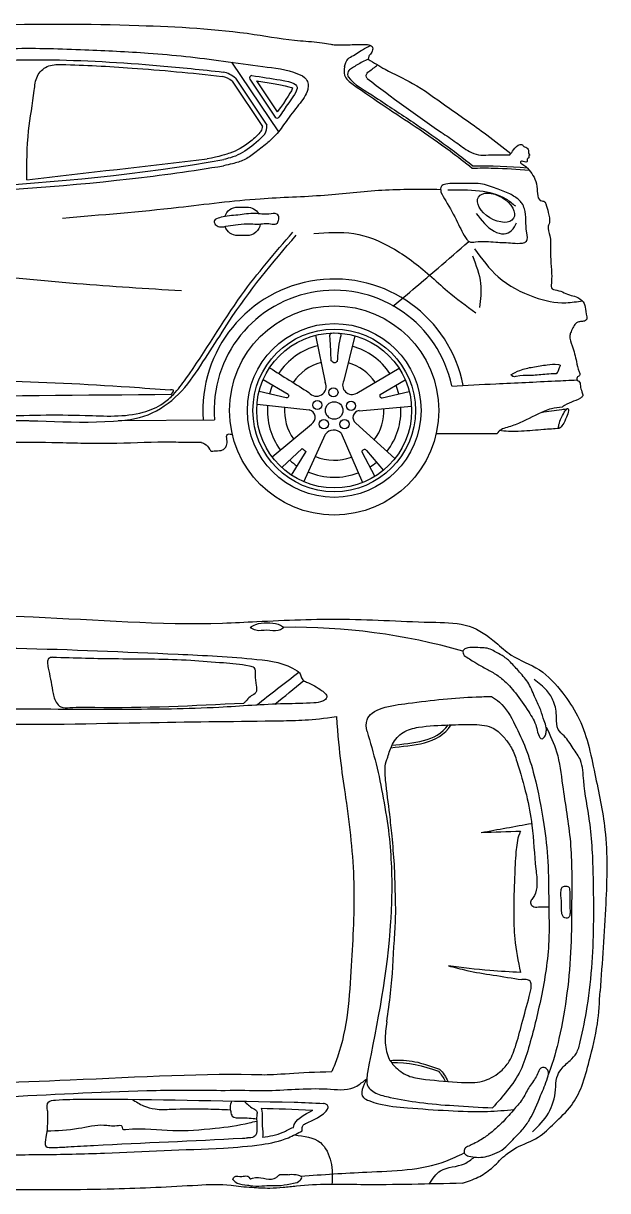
# Model space of a CAD drawing. Header units: millimetres. Extents: x 294.14 to 303.98, y -37.47 to -32.12.
# Drawn here: x 297.74 to 300.33, y -37.31 to -32.15 of the extents above; entities that cross this region are included whole.
import ezdxf

# ---------------------------------------------------------------- set-up
doc = ezdxf.new("R2010")
doc.units = ezdxf.units.MM
doc.layers.add('Ibiza', color=7, linetype='Continuous')

msp = doc.modelspace()

# ---------------------------------------------------------------- linework, layer by layer
at = {"layer": 'Ibiza'}
for p, q in [((298.6668, -32.3191), (298.8738, -32.6276)), ((298.6843, -32.39), (298.8234, -32.5974)), ((298.6692, -32.4035), (298.8035, -32.6035)), ((298.7473, -32.3942), (298.86, -32.5621)), ((298.7766, -32.4019), (298.8689, -32.5395)), ((299.1176, -33.5176), (299.1189, -33.5176)), ((299.039, -33.5276), (299.0812, -33.7367)), ((299.2126, -33.53), (299.1633, -33.7285)), ((299.2208, -33.7843), (299.4085, -33.6734)), ((298.9171, -33.7896), (298.8063, -33.7246)), ((299.3252, -33.7896), (299.436, -33.7246)), ((298.9091, -33.8044), (298.7886, -33.7769)), ((299.3332, -33.8044), (299.4537, -33.7769)), ((298.7794, -33.8323), (299.0106, -33.8581)), ((299.2323, -33.8614), (299.4636, -33.8413)), ((297.5681, -33.9056), (297.7688, -33.9056)), ((298.1652, -33.9056), (298.591, -33.9018)), ((298.8458, -34.065), (299.0205, -33.9204)), ((299.2164, -33.9162), (299.3902, -34.0732)), ((298.9871, -34.1762), (299.0829, -33.9647)), ((299.1518, -33.9614), (299.2461, -34.1799)), ((298.8897, -34.1136), (298.9794, -34.0287)), ((298.9325, -34.1469), (298.9975, -34.0428)), ((299.2634, -34.0373), (299.3388, -34.1255)), ((299.2432, -34.0439), (299.3006, -34.1528))]:
    msp.add_line(p, q, dxfattribs=at)
for points in [[(298.6374, -33.0016, -0.323764), (298.6944, -32.9604), (298.7343, -32.9604, -0.266046), (298.786, -32.99, -0.266046)], [(298.7937, -33.0352, -0.374246), (298.7343, -33.0869), (298.6944, -33.0869, -0.320332), (298.6377, -33.0464)]]:
    msp.add_lwpolyline(points, format="xyb", dxfattribs=at)
for centre, radius in [((299.1211, -33.8605), 0.463), ((299.1211, -33.8605), 0.3846), ((299.1211, -33.8605), 0.3598), ((299.1211, -33.8605), 0.3429), ((299.1177, -33.7805), 0.0203), ((299.0465, -33.8364), 0.0203), ((299.1211, -33.8605), 0.0387), ((299.1958, -33.8398), 0.0203), ((299.0753, -33.9211), 0.0203), ((299.1669, -33.9211), 0.0203)]:
    msp.add_circle(centre, radius, dxfattribs=at)
for centre, radius, start, end in [((298.6032, -32.4842), 0.1043, 50.7146, 77.5859), ((298.6032, -32.4842), 0.1243, 49.2906, 77.5859), ((298.7557, -32.3887), 0.01, 82.2201, 213.8611), ((298.8683, -32.5565), 0.01, 213.8611, 324.0559), ((298.746, -32.6007), 0.0575, 335.5122, 357.2529), ((298.746, -32.6007), 0.0775, 331.6636, 2.4729), ((299.1211, -33.8605), 0.5817, 10.9915, 184.1071), ((299.1211, -33.8605), 0.5317, 11.7509, 184.4448), ((299.1211, -33.8605), 0.2956, 104.2422, 146.3227), ((299.1211, -33.8605), 0.2956, 33.48, 74.2909), ((299.1211, -33.8605), 0.2202, 105.2139, 145.8235), ((299.1211, -33.8605), 0.2202, 34.4767, 73.6845), ((299.2001, -33.7481), 0.0417, 151.9184, 299.7984), ((299.1211, -33.8605), 0.2956, 157.7791, 165.6741), ((299.0427, -33.7549), 0.0426, 217.6554, 25.3642), ((299.1211, -33.8605), 0.2956, 14.3259, 22.2209), ((299.1211, -33.8605), 0.2956, 175.5316, 216.1177), ((299.1211, -33.8605), 0.2202, 176.1818, 214.914), ((299.0026, -33.8913), 0.0342, 301.5036, 76.4589), ((299.2349, -33.8918), 0.0306, 94.8124, 232.9199), ((299.1211, -33.8605), 0.2202, 323.795, 2.243), ((299.1211, -33.8605), 0.2956, 322.293, 2.9324), ((299.1188, -33.9936), 0.0461, 44.274, 141.1733), ((299.1211, -33.8605), 0.2202, 229.8596, 235.8492), ((299.2548, -34.0451), 0.0117, 42.2205, 174.0953), ((299.1211, -33.8605), 0.2956, 228.2124, 236.4017), ((299.1211, -33.8605), 0.2202, 247.7506, 290.2661), ((299.1211, -33.8605), 0.2956, 302.147, 309.2251), ((299.1211, -33.8605), 0.2956, 247.2142, 291.0463), ((298.9349, -37.5771), 2.7571, 74.093, 90.7649)]:
    msp.add_arc(centre, radius, start, end, dxfattribs=at)
for centre, major_axis, ratio in [((299.8375, -32.9632), (-0.0775, 0.047), 0.575042), ((300.1366, -33.8954), (-0.0196, -0.0432), 0.212209)]:
    msp.add_ellipse(centre, major_axis=major_axis, ratio=ratio, dxfattribs=at)
for points in [[(296.8201, -32.2671), (296.95, -32.2332), (297.5817, -32.1565), (298.2558, -32.1565), (298.7674, -32.196), (298.9716, -32.2245), (299.0682, -32.2333), (299.1055, -32.2399), (299.1253, -32.2421), (299.1824, -32.2421), (299.2577, -32.2412), (299.2795, -32.2438), (299.2885, -32.2497), (299.2917, -32.2597), (299.2842, -32.2799), (299.2742, -32.2931), (299.2715, -32.3058)], [(297.76, -32.8403), (297.7679, -32.6233), (297.793, -32.444), (297.8072, -32.3811), (297.8497, -32.3387), (297.9142, -32.3297)], [(299.2715, -32.3058), (299.3464, -32.3503), (299.468, -32.413), (299.6158, -32.5122), (299.7962, -32.6402), (299.9027, -32.7238)], [(299.1667, -32.3402), (299.1667, -32.377), (299.2047, -32.4176), (299.4837, -32.6063), (299.6341, -32.712), (299.7321, -32.7878)], [(299.267, -32.3912), (299.595, -32.629), (299.6608, -32.6739), (299.72, -32.7145), (299.7595, -32.7287), (299.8045, -32.7298), (299.8988, -32.7287)], [(299.8988, -32.7287), (299.9154, -32.7073), (299.9446, -32.6828), (299.9548, -32.6852), (299.9578, -32.69), (299.9632, -32.6936), (299.9745, -32.6977), (299.9775, -32.7019), (299.9813, -32.7085), (299.9826, -32.7246), (299.9864, -32.7317), (299.9834, -32.7335), (299.9823, -32.7419), (299.9757, -32.749), (299.9757, -32.7586), (299.9578, -32.7586), (299.9464, -32.7598), (299.9464, -32.7645), (299.9518, -32.7687), (299.9844, -32.7969), (300.0183, -32.869), (300.0406, -32.9333), (300.0498, -32.9346), (300.0577, -32.9464), (300.0688, -32.9839), (300.0742, -33.008), (300.0722, -33.0352), (300.0688, -33.0447), (300.0758, -33.0876), (300.0781, -33.1482), (300.084, -33.2678), (300.0822, -33.3059), (300.0831, -33.3175), (300.1062, -33.3281), (300.17, -33.3511), (300.1993, -33.3609), (300.2277, -33.3875), (300.2347, -33.4228), (300.2342, -33.4628), (300.225, -33.4657), (300.2071, -33.4676), (300.1941, -33.4729), (300.1811, -33.4898), (300.1698, -33.5121), (300.1646, -33.5292), (300.1749, -33.5745), (300.1937, -33.6445), (300.2057, -33.689), (300.2083, -33.7035), (300.199, -33.7123), (300.1952, -33.7183), (300.1971, -33.7262), (300.2045, -33.7309), (300.2111, -33.7518), (300.218, -33.7778), (300.2213, -33.7955), (300.2111, -33.8057), (300.1712, -33.8235), (300.1315, -33.8441)], [(297.76, -32.8403), (298.5592, -32.7465)], [(299.7321, -32.7878), (299.8275, -32.7878), (299.9844, -32.7969)], [(299.5934, -32.8947), (299.596, -32.868), (299.6151, -32.8591), (299.6862, -32.8566), (299.7689, -32.8578), (299.8388, -32.8781), (299.8985, -32.9023), (299.9405, -32.9302), (299.9519, -32.9429), (299.9634, -32.9683), (299.9697, -33.0178), (299.9735, -33.0737), (299.9723, -33.1118), (299.9545, -33.1194), (299.9112, -33.1194), (299.8362, -33.1156), (299.7473, -33.1144), (299.718, -33.1131), (299.7091, -33.1042), (299.6672, -33.028), (299.6151, -32.9328), (299.5934, -32.8947)], [(297.9174, -33.0089), (298.4314, -32.9613), (298.7932, -32.9233), (299.0788, -32.9074), (299.3326, -32.8852), (299.5924, -32.882)], [(299.624, -32.8845), (299.7651, -32.8883), (299.8807, -32.9239), (299.9239, -32.9556)], [(298.5942, -33.0152), (298.62, -33.0057), (298.6947, -32.9955), (298.77, -32.9887), (298.8318, -32.9914), (298.8678, -32.9921), (298.8766, -33.0084), (298.8739, -33.0199), (298.8692, -33.0321), (298.8461, -33.0355), (298.8182, -33.0328), (298.7892, -33.0355), (298.7511, -33.0345), (298.6952, -33.0371), (298.651, -33.0437), (298.6134, -33.0472), (298.5942, -33.0369), (298.5901, -33.0233), (298.5942, -33.0152)], [(299.7498, -32.9886), (299.8299, -33.0674), (299.8731, -33.0788), (299.9062, -33.0636), (299.929, -33.0305)], [(294.8348, -33.1387), (295.3549, -33.108), (296.0263, -33.1432), (296.5684, -33.1744), (297.2168, -33.2238), (297.9813, -33.2982), (298.4452, -33.33)], [(297.6249, -33.8852), (298.018, -33.8822), (298.2756, -33.8683), (298.3641, -33.8287), (298.4093, -33.7892), (298.4644, -33.7205), (298.7109, -33.35), (298.9381, -33.072)], [(299.0302, -33.0778), (299.2081, -33.0778), (299.377, -33.1408), (299.5436, -33.2623), (299.6224, -33.332), (299.7485, -33.4287)], [(299.7418, -33.1453), (299.8476, -33.269), (300.0075, -33.359), (300.1471, -33.3837), (300.2214, -33.3747)], [(299.7328, -33.1762), (299.7691, -33.2992), (299.7644, -33.4049)], [(299.1083, -33.6406), (299.1027, -33.54)], [(298.8351, -33.6713), (299.009, -33.781)], [(299.1348, -33.6431), (299.123, -33.6503), (299.1083, -33.6406)], [(299.903, -33.7028), (299.9436, -33.6829), (300.0003, -33.6683), (300.0639, -33.6584), (300.1137, -33.6576), (300.1214, -33.6607), (300.1176, -33.6714), (300.1107, -33.689), (300.1061, -33.6966), (300.0923, -33.6989), (300.0532, -33.7012), (299.9865, -33.7058), (299.9275, -33.7097), (299.9122, -33.7097), (299.9061, -33.7012)], [(296.0562, -33.8107), (296.194, -33.7777), (296.3952, -33.7474), (296.6735, -33.7226), (296.9822, -33.7199), (297.3542, -33.7226), (297.6298, -33.7281), (298.2143, -33.7564), (298.3961, -33.7692)], [(298.4004, -33.7886), (298.4091, -33.7701), (298.3961, -33.7692)], [(296.0562, -33.8107), (298.4004, -33.7886)], [(298.9171, -33.7896), (298.9196, -33.7939), (298.9184, -33.799), (298.9154, -33.8037), (298.9091, -33.8044)], [(299.3252, -33.7896), (299.3227, -33.7939), (299.3239, -33.799), (299.3269, -33.8037), (299.3332, -33.8044)], [(299.8428, -33.9622), (299.8605, -33.9445), (299.8886, -33.9341), (299.9448, -33.9135), (300.0542, -33.8618), (300.0837, -33.8514), (300.1315, -33.8441)], [(300.0378, -33.8689), (300.1286, -33.8559), (300.1563, -33.8523)], [(299.8519, -33.948), (299.8926, -33.9517), (299.9499, -33.951), (300.0487, -33.9437), (300.117, -33.9386)], [(298.5274, -34.0007), (298.5474, -34.0081), (298.5696, -34.032), (298.5736, -34.0377), (298.5964, -34.0389), (298.6272, -34.0354), (298.6357, -34.0292), (298.6443, -34.0155), (298.646, -33.9893), (298.6483, -33.9665), (298.6563, -33.9643), (298.6711, -33.9691)], [(296.0774, -34.0013), (296.0774, -34.0125), (296.0902, -34.0157), (296.2816, -34.0205), (296.3025, -34.0157), (296.3041, -34.0013), (296.325, -33.998), (296.9096, -33.9985), (297.4114, -34.0025), (297.8716, -34.0018), (298.1286, -34.0056), (298.3711, -33.9994), (298.4682, -34.0008), (298.5342, -34.0015)], [(296.4746, -34.7744), (297.7889, -34.774), (298.6265, -34.8016), (298.7782, -34.7947), (299.1643, -34.7844), (299.571, -34.7981), (299.7192, -34.8153), (299.8364, -34.8877), (299.9053, -34.9428), (300.0294, -35.0082), (300.1328, -35.1115), (300.1983, -35.2113), (300.2752, -35.4684), (300.32, -35.7163), (300.3234, -36.0435), (300.2983, -36.4304)], [(295.8499, -34.9395), (296.546, -34.918), (297.064, -34.9086), (297.7158, -34.9126), (298.4296, -34.9392), (298.7784, -34.9619), (298.9571, -35.0134), (298.9701, -35.0258), (298.9761, -35.0442), (298.982, -35.0527), (298.999, -35.0622), (299.0651, -35.0994), (299.084, -35.1164), (299.0888, -35.1251), (299.0862, -35.1346), (299.0689, -35.1476), (299.0316, -35.1546), (298.9019, -35.1589), (298.611, -35.1745), (298.189, -35.1835), (297.6736, -35.182)], [(299.6972, -34.9452), (299.6911, -34.924), (299.7041, -34.9139), (299.7378, -34.9093), (299.7777, -34.9109), (299.8052, -34.9147), (299.8313, -34.9269), (299.8642, -34.9445), (299.901, -34.9744), (299.9423, -35.0187), (299.9822, -35.07), (300.0121, -35.1352), (300.0358, -35.1873), (300.0504, -35.2339), (300.0603, -35.2645), (300.0595, -35.2858), (300.055, -35.3005), (300.0481, -35.3089), (300.0412, -35.3135), (300.0251, -35.2944), (300.0159, -35.2592), (299.9822, -35.1942), (299.9232, -35.1108), (299.8673, -35.0511), (299.8244, -35.0205), (299.7799, -34.9957), (299.7439, -34.9751), (299.6972, -34.9452)], [(297.8739, -34.9522), (297.8567, -34.9588), (297.8517, -34.9751), (297.8549, -35.0003), (297.8745, -35.1006), (297.8896, -35.1511), (297.9105, -35.1726), (297.9499, -35.1754), (298.0612, -35.174), (298.7212, -35.1551)], [(297.8739, -34.9522), (298.1656, -34.9589), (298.4858, -34.9656), (298.6306, -34.9765), (298.7459, -34.9905), (298.7657, -34.9987), (298.7707, -35.03), (298.7756, -35.0777), (298.7764, -35.1024), (298.7707, -35.1131), (298.7484, -35.1271), (298.7303, -35.1477), (298.7212, -35.1551)], [(299.9997, -37.0527), (300.0697, -36.97), (300.1013, -36.8663), (300.1073, -36.8122), (300.1258, -36.7767), (300.1658, -36.7367), (300.1934, -36.7041), (300.2103, -36.6553), (300.2419, -36.4986), (300.2634, -36.3032), (300.2686, -35.9279), (300.2519, -35.6776), (300.2259, -35.4997), (300.2112, -35.4082), (300.1797, -35.3563), (300.1389, -35.3007), (300.1129, -35.2729), (300.1055, -35.2191), (300.0925, -35.1487), (300.0628, -35.1005), (300.0071, -35.0505)], [(299.2664, -35.2816), (299.2664, -35.2298), (299.2898, -35.1998), (299.3333, -35.1781), (299.4487, -35.1563), (299.6042, -35.138), (299.7496, -35.1279), (299.8182, -35.1263)], [(299.8182, -35.1263), (299.8528, -35.1514), (299.9215, -35.2519), (299.9684, -35.3548), (300.0068, -35.4773), (300.0492, -35.6921), (300.067, -35.8562), (300.0711, -36.0377), (300.0711, -36.2082), (300.0369, -36.4591), (299.9816, -36.6816), (299.9458, -36.7812), (299.8873, -36.8705), (299.8222, -36.9469)], [(299.2664, -35.2816), (299.3065, -35.4242), (299.3383, -35.5762), (299.3634, -35.7384), (299.375, -36.0261), (299.371, -36.1204), (299.2679, -36.791)], [(299.3583, -35.3949), (299.3793, -35.3375), (299.4263, -35.2852), (299.4943, -35.2626), (299.6302, -35.2522), (299.7418, -35.2504), (299.8272, -35.2678), (299.876, -35.3114), (299.9056, -35.3532), (299.93, -35.4141), (299.9719, -35.5621), (299.9963, -35.6962), (300.0141, -35.8901), (300.0189, -35.9583), (300.0075, -36.0076), (299.9961, -36.0246), (299.9904, -36.0398), (299.9999, -36.0549), (300.0255, -36.0578), (300.0714, -36.057)], [(299.3883, -35.8693), (299.3771, -35.7437), (299.367, -35.649), (299.3487, -35.4967), (299.3512, -35.4147), (299.3583, -35.3949)], [(299.3538, -36.5655), (299.3708, -36.4392), (299.3875, -36.2053), (299.393, -36.1035), (299.3904, -35.9448), (299.3883, -35.8693)], [(300.164, -35.9895), (300.1582, -35.9684), (300.144, -35.9654), (300.1309, -35.9702), (300.1254, -35.9839), (300.1268, -36.0299), (300.128, -36.0688), (300.1314, -36.0944), (300.1388, -36.1042), (300.1564, -36.1063), (300.1638, -36.0951), (300.1654, -36.0742), (300.164, -35.9895)], [(299.9458, -36.3473), (299.8107, -36.3392), (299.6265, -36.3178)], [(299.6265, -36.3178), (299.7079, -36.3385), (299.8252, -36.3592), (299.952, -36.3792)], [(299.3538, -36.5655), (299.3471, -36.6497), (299.3618, -36.7245), (299.3939, -36.7685), (299.4567, -36.8073), (299.5249, -36.8206), (299.6853, -36.834), (299.7775, -36.8286), (299.8537, -36.7886), (299.8911, -36.7485), (299.9232, -36.6764), (299.9526, -36.5736), (299.9847, -36.4534), (299.9936, -36.406), (299.9908, -36.3894), (299.977, -36.3801), (299.952, -36.3792)], [(299.6889, -37.2802), (299.7578, -37.254), (299.8169, -37.2146), (299.876, -37.1589), (299.9285, -37.1228), (300.0237, -37.0769), (300.0959, -37.0146), (300.1714, -36.9359), (300.2173, -36.8506), (300.2502, -36.7391), (300.2863, -36.5752), (300.2983, -36.4304)], [(299.3685, -36.7371), (299.4157, -36.735), (299.5157, -36.7517), (299.5879, -36.7759)], [(299.6963, -37.1462), (299.6997, -37.1269), (299.7167, -37.1156), (299.7393, -37.1054), (299.7892, -37.076), (299.83, -37.0443), (299.8686, -37.008), (299.9196, -36.9514), (299.957, -36.9039), (299.9864, -36.8518), (300.0182, -36.8031), (300.0306, -36.777), (300.0431, -36.768), (300.059, -36.7725), (300.068, -36.7838), (300.0658, -36.8133), (300.0352, -36.8925), (299.9864, -36.999), (299.9536, -37.0443), (299.8969, -37.1031), (299.8629, -37.1337), (299.8221, -37.153), (299.7899, -37.163), (299.7517, -37.1657), (299.7169, -37.1599), (299.7068, -37.1568), (299.6963, -37.1462)], [(299.2655, -36.8178), (299.2508, -36.9015), (299.2747, -36.9148), (299.3181, -36.9289), (299.4463, -36.9466), (299.6268, -36.959), (299.8002, -36.9625), (299.9171, -36.9542)], [(299.2679, -36.791), (299.2655, -36.8192), (299.267, -36.8427), (299.28, -36.8639), (299.3051, -36.8811), (299.3683, -36.9003), (299.4985, -36.9228), (299.6507, -36.9369), (299.8222, -36.9469)], [(298.6662, -36.9165), (298.6606, -36.9434), (298.6629, -36.9635), (298.67, -36.9835), (298.709, -36.9906), (298.7777, -36.9953)], [(298.7232, -36.9176), (298.7624, -36.9496), (298.779, -36.9633), (298.7786, -36.9794), (298.7652, -37.0755), (298.7366, -37.0797)], [(298.9796, -37.0483), (298.9796, -37.0337), (298.9835, -37.024), (298.9982, -37.0147), (299.0466, -36.9904), (299.0732, -36.9733), (299.0886, -36.957), (299.0942, -36.9416), (299.0869, -36.9318), (299.0736, -36.9275)], [(297.8512, -36.9604), (297.8448, -37.0763), (297.8448, -37.1163), (297.8791, -37.1224), (297.943, -37.1192), (298.056, -37.1128), (298.7145, -37.0809), (298.7366, -37.0797)], [(298.6307, -37.1246), (298.8, -37.1089), (298.9181, -37.079), (298.9796, -37.0483)], [(298.9452, -37.0668), (299.0598, -37.1007), (299.1065, -37.1855), (299.1108, -37.286)], [(297.59, -37.1584), (297.6825, -37.1554), (297.9614, -37.1514), (298.1046, -37.1467), (298.6307, -37.1246)], [(298.9735, -37.249), (299.265, -37.2309), (299.6151, -37.1825), (299.6963, -37.1462)], [(298.6709, -37.2625), (298.691, -37.2797), (298.737, -37.2883), (298.7614, -37.2926), (298.8132, -37.2912), (298.8857, -37.2897), (298.941, -37.2804), (298.9705, -37.2675), (298.9769, -37.2524), (298.9647, -37.2459), (298.9214, -37.2427)], [(298.6714, -37.2636), (298.679, -37.2522), (298.7119, -37.2503), (298.7353, -37.2484), (298.7467, -37.2572), (298.7473, -37.2591), (298.7587, -37.2585), (298.8081, -37.2585), (298.8549, -37.2598), (298.8688, -37.2515), (298.8764, -37.244), (298.898, -37.2414), (298.9226, -37.2427)], [(299.6889, -37.2802), (299.2392, -37.2868), (298.9536, -37.2933), (298.8945, -37.2999), (298.8355, -37.3031), (298.7567, -37.2999), (298.709, -37.2959), (298.6648, -37.29), (298.5171, -37.29), (298.1462, -37.3064), (297.6697, -37.3099), (297.266, -37.3132)]]:
    msp.add_spline(points, degree=3, dxfattribs=at)
for points, knots in [([(295.7816, -32.9488), (295.8669, -32.8976), (296.0201, -32.8056), (296.323, -32.6183), (296.6239, -32.4616), (296.9568, -32.3549), (297.227, -32.291), (297.48, -32.2696), (297.7479, -32.2536), (298.0047, -32.2637), (298.3159, -32.2766), (298.5783, -32.3054), (298.799, -32.3386), (298.9235, -32.3515), (298.9955, -32.3866), (299.0075, -32.4167), (299.0028, -32.4594), (298.9599, -32.512), (298.9107, -32.5762), (298.8686, -32.6381), (298.8192, -32.6821), (298.7729, -32.7191), (298.724, -32.754), (298.6751, -32.768), (298.6445, -32.7746), (298.6315, -32.7774)], [0, 0, 0, 0, 0.0298365, 0.053614, 0.1068885, 0.1309595, 0.1583641, 0.189982, 0.2069568, 0.2388585, 0.2669785, 0.3003834, 0.3180396, 0.3337752, 0.3382686, 0.3406478, 0.3429729, 0.35084, 0.3601055, 0.3676251, 0.3730945, 0.3798457, 0.3854898, 0.3909296, 0.3949081, 0.3949081, 0.3949081, 0.3949081]), ([(299.1667, -32.3402), (299.1697, -32.3263), (299.1738, -32.308), (299.2081, -32.289), (299.2395, -32.2673), (299.2697, -32.2509), (299.2815, -32.2446)], [0, 0, 0, 0, 0.00392289, 0.00518953, 0.01148749, 0.01549493, 0.01549493, 0.01549493, 0.01549493]), ([(296.2968, -32.708), (296.63, -32.5281), (296.9734, -32.3815), (297.6733, -32.2945), (298.0054, -32.305), (298.4395, -32.3426), (298.5349, -32.3518), (298.6299, -32.3628)], [0.0565696, 0.0565696, 0.0565696, 0.0565696, 0.1708134, 0.1708134, 0.2730238, 0.2730238, 0.2992859, 0.2992859, 0.2992859, 0.2992859]), ([(297.9142, -32.3297), (298.0171, -32.332), (298.1209, -32.3374), (298.3536, -32.3543), (298.4893, -32.3664), (298.6257, -32.3823)], [0.22936944, 0.22936944, 0.22936944, 0.22936944, 0.26078668, 0.26078668, 0.29903734, 0.29903734, 0.29903734, 0.29903734]), ([(299.2715, -32.3058), (299.2549, -32.3138), (299.2309, -32.3253), (299.2055, -32.342), (299.1936, -32.3505), (299.1837, -32.3555), (299.1805, -32.3672), (299.1801, -32.3773), (299.1824, -32.3823), (299.1829, -32.3833)], [0, 0, 0, 0, 0.00552509, 0.00796714, 0.00908943, 0.00995281, 0.01114946, 0.0124833, 0.01284143, 0.01284143, 0.01284143, 0.01284143]), ([(299.267, -32.3912), (299.265, -32.3877), (299.2606, -32.38), (299.2654, -32.3671), (299.2852, -32.3532), (299.3007, -32.3413), (299.3134, -32.3314)], [0, 0, 0, 0, 0.001180392, 0.002566641, 0.003577505, 0.008423736, 0.008423736, 0.008423736, 0.008423736]), ([(298.757, -32.3788), (298.7997, -32.3846), (298.8417, -32.3909), (298.9981, -32.4167), (298.9601, -32.4365), (298.8909, -32.5418), (298.8838, -32.5521), (298.8764, -32.5624)], [0.31107236, 0.31107236, 0.31107236, 0.31107236, 0.3230959, 0.3230959, 0.3574195, 0.3574195, 0.36113376, 0.36113376, 0.36113376, 0.36113376]), ([(299.1829, -32.3833), (299.2067, -32.419), (299.2612, -32.4457), (299.3609, -32.5133), (299.415, -32.5484), (299.5591, -32.6444), (299.6497, -32.7104), (299.7355, -32.7778)], [0.00459072, 0.00459072, 0.00459072, 0.00459072, 0.02028813, 0.02028813, 0.04057626, 0.04057626, 0.07334733, 0.07334733, 0.07334733, 0.07334733]), ([(298.7984, -32.6246), (298.7829, -32.641), (298.767, -32.6562), (298.7208, -32.6939), (298.6893, -32.7127), (298.6469, -32.7258), (298.6113, -32.7389), (298.5592, -32.7465)], [0.37094096, 0.37094096, 0.37094096, 0.37094096, 0.37743838, 0.37743838, 0.39007106, 0.39007106, 0.3952809, 0.3952809, 0.3952809, 0.3952809]), ([(298.8142, -32.6375), (298.7644, -32.69), (298.7078, -32.7318), (298.6488, -32.7454), (298.6419, -32.7475), (298.6326, -32.7501)], [0.3705948, 0.3705948, 0.3705948, 0.3705948, 0.39174311, 0.39174311, 0.39293952, 0.39293952, 0.39293952, 0.39293952]), ([(296.3301, -32.9351), (296.9592, -32.9147), (297.5901, -32.907), (298.3544, -32.8195), (298.4932, -32.8005), (298.6315, -32.7774)], [0.0547125, 0.0547125, 0.0547125, 0.0547125, 0.2434449, 0.2434449, 0.2854157, 0.2854157, 0.2854157, 0.2854157]), ([(297.6255, -33.9052), (297.8213, -33.8997), (298.0167, -33.926), (298.3256, -33.8861), (298.4232, -33.8126), (298.5455, -33.6416), (298.5996, -33.5522), (298.7444, -33.3307), (298.8468, -33.2077), (298.9532, -33.0851)], [0, 0, 0, 0, 0.0590382, 0.0590382, 0.0902327, 0.0902327, 0.1214272, 0.1214272, 0.1700176, 0.1700176, 0.1700176, 0.1700176]), ([(299.3814, -33.3994), (299.4481, -33.3433), (299.5607, -33.2486), (299.6716, -33.1518), (299.7169, -33.1123)], [0, 0, 0, 0, 0.02613295, 0.04415268, 0.04415268, 0.04415268, 0.04415268]), ([(299.1027, -33.54), (299.102, -33.532), (299.1006, -33.5182), (299.1126, -33.5176), (299.1184, -33.5176)], [0, 0, 0, 0, 0.001964839, 0.003397286, 0.003397286, 0.003397286, 0.003397286]), ([(299.139, -33.518), (299.1443, -33.5186), (299.1529, -33.5218), (299.1383, -33.5735), (299.1364, -33.6107), (299.1348, -33.6431)], [0.00508857, 0.00508857, 0.00508857, 0.00508857, 0.00654767, 0.00811844, 0.01859626, 0.01859626, 0.01859626, 0.01859626]), ([(299.6417, -33.7523), (299.7066, -33.7489), (299.8593, -33.741), (300.0438, -33.7327), (300.1633, -33.7268), (300.195, -33.7252)], [0.00189419, 0.00189419, 0.00189419, 0.00189419, 0.02138919, 0.04776955, 0.05729229, 0.05729229, 0.05729229, 0.05729229]), ([(298.7486, -34.8203), (298.7568, -34.8155), (298.7796, -34.8023), (298.8234, -34.7992), (298.8651, -34.801), (298.8883, -34.8137), (298.8962, -34.819), (298.8981, -34.8203)], [0, 0, 0, 0, 0.00281353, 0.00784005, 0.01287951, 0.01501274, 0.01570301, 0.01570301, 0.01570301, 0.01570301]), ([(298.7486, -34.8203), (298.7568, -34.825), (298.7796, -34.8382), (298.8234, -34.8273), (298.8651, -34.8396), (298.8883, -34.8269), (298.8962, -34.8216), (298.8981, -34.8203)], [0, 0, 0, 0, 0.00281353, 0.00784005, 0.01287951, 0.01501274, 0.01570301, 0.01570301, 0.01570301, 0.01570301]), ([(297.3755, -35.2398), (297.429, -35.2442), (297.7391, -35.2546), (298.2564, -35.2399), (298.7801, -35.2357), (299.022, -35.2315), (299.1313, -35.2147)], [0.0364782, 0.0364782, 0.0364782, 0.0364782, 0.0534387, 0.1292772, 0.1887274, 0.2119192, 0.2119192, 0.2119192, 0.2119192]), ([(299.1313, -35.2147), (299.1419, -35.3817), (299.1782, -35.6025), (299.2186, -35.9479), (299.1957, -36.3305), (299.1793, -36.6175), (299.1194, -36.7652), (299.1103, -36.7864)], [0, 0, 0, 0, 0.0294007, 0.067193, 0.1037964, 0.1447212, 0.1516275, 0.1516275, 0.1516275, 0.1516275]), ([(300.06, -35.2625), (300.0772, -35.2981), (300.1159, -35.379), (300.1343, -35.554), (300.1756, -35.7725), (300.1721, -36.0129), (300.1719, -36.3033), (300.1401, -36.5558), (300.0929, -36.7355), (300.0689, -36.8011)], [0.0003357, 0.0003357, 0.0003357, 0.0003357, 0.0120881, 0.0270745, 0.0525606, 0.0788485, 0.0988506, 0.1397625, 0.1546131, 0.1546131, 0.1546131, 0.1546131]), ([(299.9467, -35.7217), (299.9446, -35.7257), (299.9316, -35.7561), (299.9241, -35.8244), (299.9188, -35.9409), (299.9144, -36.0688), (299.9183, -36.2099), (299.9359, -36.2978), (299.9458, -36.3473)], [0.0061649, 0.0061649, 0.0061649, 0.0061649, 0.00745104, 0.01560689, 0.02694264, 0.0423346, 0.05404505, 0.06916602, 0.06916602, 0.06916602, 0.06916602]), ([(299.5879, -36.7759), (299.5952, -36.7837), (299.6105, -36.7999), (299.6202, -36.8197), (299.6247, -36.8302)], [0, 0, 0, 0, 0.00319799, 0.006617011, 0.006617011, 0.006617011, 0.006617011]), ([(295.8576, -37.0732), (296.0911, -37.0694), (296.3097, -37.01), (296.7696, -36.9247), (297.0034, -36.8837), (297.4689, -36.837), (297.7077, -36.8336), (298.2588, -36.8097), (298.5639, -36.7916), (298.8556, -36.8017), (298.968, -36.7882), (299.1103, -36.7864)], [0, 0, 0, 0, 0.0699521, 0.0699521, 0.1399042, 0.1399042, 0.2098563, 0.2098563, 0.2979905, 0.2979905, 0.318587, 0.318587, 0.318587, 0.318587]), ([(298.6381, -36.8695), (298.696, -36.8668), (298.8466, -36.8771), (299.0319, -36.8524), (299.1935, -36.8743), (299.2412, -36.837), (299.2655, -36.8178)], [0.01914707, 0.01914707, 0.01914707, 0.01914707, 0.03662955, 0.06445878, 0.07629872, 0.08215203, 0.08215203, 0.08215203, 0.08215203]), ([(295.8584, -37.1232), (295.8972, -37.1225), (295.9665, -37.1214), (296.1606, -37.0934), (296.4408, -37.0351), (296.759, -36.9783), (297.0068, -36.9371), (297.226, -36.9181), (297.447, -36.907), (297.8304, -36.8908), (298.217, -36.8667), (298.5367, -36.8681), (298.6381, -36.8695)], [0, 0, 0, 0, 0.0116006, 0.020781, 0.0587526, 0.0974583, 0.1177459, 0.1340977, 0.1634007, 0.1841587, 0.2491904, 0.2797187, 0.2797187, 0.2797187, 0.2797187]), ([(297.8512, -36.9604), (297.8499, -36.9444), (297.8476, -36.9159), (297.9225, -36.9092), (297.9993, -36.9084), (298.0701, -36.9081), (298.102, -36.908)], [0, 0, 0, 0, 0.00403577, 0.00714887, 0.01925443, 0.02890253, 0.02890253, 0.02890253, 0.02890253]), ([(298.102, -36.908), (298.3819, -36.9098), (298.6624, -36.9171), (298.9874, -36.9223), (299.0287, -36.9257), (299.0736, -36.9275)], [0.22616594, 0.22616594, 0.22616594, 0.22616594, 0.31025649, 0.31025649, 0.3233749, 0.3233749, 0.3233749, 0.3233749]), ([(298.2269, -36.9092), (298.2431, -36.9196), (298.2743, -36.9393), (298.3336, -36.9557), (298.4299, -36.9511), (298.5406, -36.9501), (298.6279, -36.9538), (298.6615, -36.9551)], [0.00020259, 0.00020259, 0.00020259, 0.00020259, 0.00597003, 0.01123746, 0.01831834, 0.03472052, 0.04452076, 0.04452076, 0.04452076, 0.04452076]), ([(298.7981, -36.9482), (298.807, -36.9784), (298.7991, -37.0174), (298.8055, -37.0593), (298.8069, -37.0704), (298.8032, -37.0768)], [0.006463771, 0.006463771, 0.006463771, 0.006463771, 0.014623395, 0.014623395, 0.016058544, 0.016058544, 0.016058544, 0.016058544]), ([(297.8491, -37.049), (297.8951, -37.0471), (297.9785, -37.0434), (298.0869, -37.0153), (298.1414, -37.0299), (298.1837, -37.0205), (298.1801, -37.0436), (298.2797, -37.034), (298.3923, -37.0538), (298.584, -37.0401), (298.7064, -37.0232), (298.7669, -37.0078), (298.7778, -37.005)], [0.00047129, 0.00047129, 0.00047129, 0.00047129, 0.01445862, 0.02583691, 0.03160541, 0.03378, 0.03500336, 0.03646407, 0.05736229, 0.07611826, 0.09143651, 0.09482015, 0.09482015, 0.09482015, 0.09482015]), ([(298.8032, -37.0768), (298.8347, -37.0723), (298.8818, -37.0655), (298.9218, -37.0405), (298.9404, -37.0331)], [0.00012523, 0.00012523, 0.00012523, 0.00012523, 0.00951157, 0.01416823, 0.01416823, 0.01416823, 0.01416823]), ([(299.5419, -37.2838), (299.5566, -37.2608), (299.5924, -37.2057), (299.6847, -37.2099), (299.7275, -37.1756), (299.7414, -37.1646)], [0.0001309, 0.0001309, 0.0001309, 0.0001309, 0.00786924, 0.01885692, 0.02412004, 0.02412004, 0.02412004, 0.02412004])]:
    msp.add_open_spline(points, degree=3, knots=knots, dxfattribs=at)
for points in [[(298.7766, -32.4019), (298.8536, -32.4135), (298.931, -32.4284), (298.937, -32.4334)], [(298.937, -32.4334), (298.9358, -32.4404), (298.9081, -32.4868), (298.8689, -32.5395)], [(296.382, -32.9134), (297.136, -32.8898), (297.8911, -32.8812), (298.6326, -32.7501)], [(299.7355, -32.7778), (299.8151, -32.777), (299.8954, -32.7803), (299.9749, -32.7862)], [(299.5728, -33.9622), (299.6628, -33.9622), (299.7528, -33.9622), (299.8428, -33.9622)], [(298.7767, -35.1645), (298.8392, -35.1158), (298.9016, -35.0672), (298.964, -35.0186)], [(298.8583, -35.1603), (298.901, -35.1256), (298.9437, -35.0908), (298.9864, -35.056)], [(299.3721, -35.353), (299.4697, -35.3409), (299.582, -35.3398), (299.6384, -35.2519)], [(299.3769, -35.3422), (299.4705, -35.331), (299.5726, -35.3282), (299.6261, -35.2523)], [(299.7722, -35.7282), (299.8465, -35.7147), (299.9208, -35.7012), (299.9952, -35.6877)], [(299.7722, -35.7282), (299.8304, -35.726), (299.8885, -35.7239), (299.9467, -35.7217)], [(299.3749, -36.7467), (299.4468, -36.7426), (299.5143, -36.7602), (299.5822, -36.7845)], [(299.5822, -36.7845), (299.5952, -36.7986), (299.6047, -36.8131), (299.6127, -36.8293)], [(298.7981, -36.9482), (298.8674, -36.9501), (298.9373, -36.9523), (299.0272, -36.9565)], [(298.9404, -37.0331), (298.9463, -36.9968), (298.9888, -36.9769), (299.0272, -36.9565)]]:
    msp.add_open_spline(points, degree=3, dxfattribs=at)

doc.saveas('drawing.dxf')
